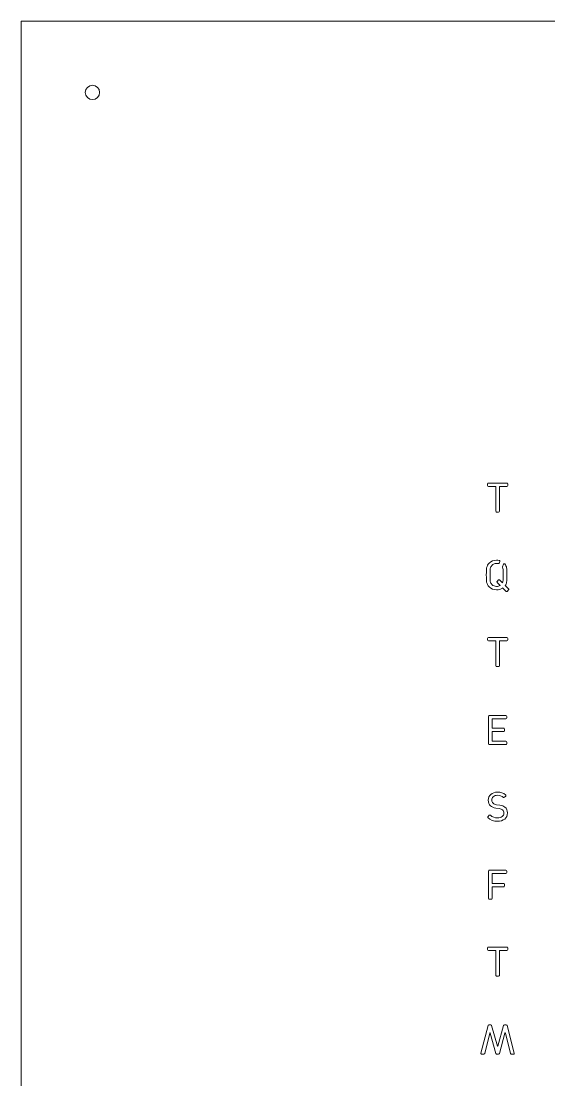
# Model space of a CAD drawing. Header units: millimetres. Extents: x -160 to 740, y -160 to 740.
# Drawn here: x -159.8 to 62.2, y 294.5 to 740.2 of the extents above; entities that cross this region are included whole.
import ezdxf

# ---------------------------------------------------------------- set-up
doc = ezdxf.new("R2010")
doc.units = ezdxf.units.MM
doc.header["$MEASUREMENT"] = 0
doc.layers.add('Layer 1', color=7, linetype='Continuous', lineweight=0)

msp = doc.modelspace()

# ---------------------------------------------------------------- linework, layer by layer
at = {"layer": 'Layer 1', "color": 18, "lineweight": 9, "true_color": 0x000000}
msp.add_lwpolyline([(740.16, -159.84), (-159.84, -159.84), (-159.84, 740.16), (740.16, 740.16)], close=True, dxfattribs=at)
msp.add_circle((-129.84, 710.16), 3, dxfattribs=at)
at = {"layer": 'Layer 1', "color": 250, "lineweight": 9, "true_color": 0x231f20}
for points, knots in [([(41.08, 533.48), (41.08, 533.48), (40.27, 533.48), (40.27, 533.48), (40.07, 533.48), (39.9, 533.65), (39.9, 533.85), (39.9, 533.85), (39.9, 544.23), (39.9, 544.23), (39.9, 544.29), (39.85, 544.33), (39.79, 544.33), (39.79, 544.33), (36.8, 544.33), (36.8, 544.33), (36.59, 544.33), (36.43, 544.5), (36.43, 544.7), (36.43, 544.7), (36.43, 545.38), (36.43, 545.38), (36.43, 545.58), (36.59, 545.74), (36.8, 545.74), (36.8, 545.74), (44.55, 545.74), (44.55, 545.74), (44.75, 545.74), (44.92, 545.58), (44.92, 545.38), (44.92, 545.38), (44.92, 544.7), (44.92, 544.7), (44.92, 544.5), (44.75, 544.33), (44.55, 544.33), (44.55, 544.33), (41.55, 544.33), (41.55, 544.33), (41.49, 544.33), (41.44, 544.29), (41.44, 544.23), (41.44, 544.23), (41.44, 533.85), (41.44, 533.85), (41.44, 533.65), (41.28, 533.48), (41.08, 533.48)], [0, 0, 0, 0, 1, 1, 1, 2, 2, 2, 3, 3, 3, 4, 4, 4, 5, 5, 5, 6, 6, 6, 7, 7, 7, 8, 8, 8, 9, 9, 9, 10, 10, 10, 11, 11, 11, 12, 12, 12, 13, 13, 13, 14, 14, 14, 15, 15, 15, 16, 16, 16, 16]), ([(44.48, 500.01), (44.41, 500.01), (44.33, 500.04), (44.27, 500.1), (44.27, 500.1), (42.83, 501.54), (42.83, 501.54), (42.82, 501.55), (42.8, 501.55), (42.79, 501.54), (42.07, 501.04), (41.22, 500.78), (40.27, 500.78), (39.02, 500.78), (37.96, 501.22), (37.1, 502.07), (36.57, 502.61), (36.22, 503.27), (36.07, 504.03), (35.98, 504.55), (35.93, 505.55), (35.93, 507.03), (35.93, 508.5), (35.98, 509.51), (36.07, 510.02), (36.22, 510.79), (36.57, 511.45), (37.1, 511.99), (37.96, 512.84), (39.02, 513.27), (40.27, 513.27), (40.65, 513.27), (41.01, 513.23), (41.36, 513.15), (41.44, 513.13), (41.51, 513.08), (41.55, 513), (41.59, 512.93), (41.6, 512.84), (41.57, 512.76), (41.57, 512.76), (41.27, 511.97), (41.27, 511.97), (41.21, 511.83), (41.07, 511.76), (40.92, 511.79), (40.71, 511.84), (40.5, 511.86), (40.27, 511.86), (39.49, 511.86), (38.82, 511.58), (38.29, 511.04), (37.95, 510.69), (37.72, 510.24), (37.61, 509.71), (37.53, 509.23), (37.48, 508.33), (37.48, 507.03), (37.48, 505.73), (37.53, 504.83), (37.61, 504.35), (37.72, 503.82), (37.95, 503.37), (38.29, 503.02), (38.82, 502.47), (39.49, 502.2), (40.27, 502.2), (40.81, 502.2), (41.3, 502.33), (41.73, 502.6), (41.73, 502.6), (41.82, 502.74), (41.82, 502.74), (41.82, 502.74), (41.73, 502.64), (41.73, 502.64), (41.73, 502.64), (40.48, 503.89), (40.48, 503.89), (40.36, 504.01), (40.36, 504.2), (40.48, 504.31), (40.48, 504.31), (41.11, 504.94), (41.11, 504.94), (41.22, 505.06), (41.41, 505.06), (41.52, 504.94), (41.52, 504.94), (42.7, 503.77), (42.7, 503.77), (42.73, 503.76), (42.74, 503.77), (42.75, 503.78), (42.83, 503.96), (42.89, 504.15), (42.93, 504.35), (43.02, 504.83), (43.06, 505.73), (43.06, 507.03), (43.06, 508.33), (43.02, 509.23), (42.93, 509.71), (42.89, 509.87), (42.85, 510.03), (42.78, 510.2), (42.75, 510.27), (42.75, 510.35), (42.77, 510.42), (42.77, 510.42), (43.22, 511.58), (43.22, 511.58), (43.26, 511.68), (43.34, 511.75), (43.45, 511.76), (43.55, 511.78), (43.66, 511.74), (43.73, 511.65), (44.1, 511.19), (44.35, 510.64), (44.47, 510.03), (44.56, 509.51), (44.61, 508.5), (44.61, 507.03), (44.61, 505.55), (44.56, 504.55), (44.47, 504.03), (44.37, 503.51), (44.17, 503.03), (43.89, 502.62), (43.88, 502.61), (43.88, 502.59), (43.89, 502.58), (43.89, 502.58), (45.32, 501.14), (45.32, 501.14), (45.38, 501.09), (45.41, 501.01), (45.41, 500.94), (45.41, 500.86), (45.38, 500.78), (45.32, 500.73), (45.32, 500.73), (44.69, 500.1), (44.69, 500.1), (44.63, 500.04), (44.56, 500.01), (44.48, 500.01)], [0, 0, 0, 0, 1, 1, 1, 2, 2, 2, 3, 3, 3, 4, 4, 4, 5, 5, 5, 6, 6, 6, 7, 7, 7, 8, 8, 8, 9, 9, 9, 10, 10, 10, 11, 11, 11, 12, 12, 12, 13, 13, 13, 14, 14, 14, 15, 15, 15, 16, 16, 16, 17, 17, 17, 18, 18, 18, 19, 19, 19, 20, 20, 20, 21, 21, 21, 22, 22, 22, 23, 23, 23, 24, 24, 24, 25, 25, 25, 26, 26, 26, 27, 27, 27, 28, 28, 28, 29, 29, 29, 30, 30, 30, 31, 31, 31, 32, 32, 32, 33, 33, 33, 34, 34, 34, 35, 35, 35, 36, 36, 36, 37, 37, 37, 38, 38, 38, 39, 39, 39, 40, 40, 40, 41, 41, 41, 42, 42, 42, 43, 43, 43, 44, 44, 44, 45, 45, 45, 46, 46, 46, 47, 47, 47, 48, 48, 48, 49, 49, 49, 49]), ([(41.08, 468.44), (41.08, 468.44), (40.27, 468.44), (40.27, 468.44), (40.07, 468.44), (39.9, 468.61), (39.9, 468.81), (39.9, 468.81), (39.9, 479.19), (39.9, 479.19), (39.9, 479.25), (39.85, 479.3), (39.79, 479.3), (39.79, 479.3), (36.8, 479.3), (36.8, 479.3), (36.59, 479.3), (36.43, 479.46), (36.43, 479.67), (36.43, 479.67), (36.43, 480.34), (36.43, 480.34), (36.43, 480.54), (36.59, 480.71), (36.8, 480.71), (36.8, 480.71), (44.55, 480.71), (44.55, 480.71), (44.75, 480.71), (44.92, 480.54), (44.92, 480.34), (44.92, 480.34), (44.92, 479.67), (44.92, 479.67), (44.92, 479.46), (44.75, 479.3), (44.55, 479.3), (44.55, 479.3), (41.55, 479.3), (41.55, 479.3), (41.49, 479.3), (41.44, 479.25), (41.44, 479.19), (41.44, 479.19), (41.44, 468.81), (41.44, 468.81), (41.44, 468.61), (41.28, 468.44), (41.08, 468.44)], [0, 0, 0, 0, 1, 1, 1, 2, 2, 2, 3, 3, 3, 4, 4, 4, 5, 5, 5, 6, 6, 6, 7, 7, 7, 8, 8, 8, 9, 9, 9, 10, 10, 10, 11, 11, 11, 12, 12, 12, 13, 13, 13, 14, 14, 14, 15, 15, 15, 16, 16, 16, 16]), ([(44.16, 435.61), (44.16, 435.61), (37.18, 435.61), (37.18, 435.61), (36.98, 435.61), (36.82, 435.78), (36.82, 435.98), (36.82, 435.98), (36.82, 447.5), (36.82, 447.5), (36.82, 447.71), (36.98, 447.87), (37.18, 447.87), (37.18, 447.87), (44.16, 447.87), (44.16, 447.87), (44.36, 447.87), (44.53, 447.71), (44.53, 447.5), (44.53, 447.5), (44.53, 446.83), (44.53, 446.83), (44.53, 446.63), (44.36, 446.46), (44.16, 446.46), (44.16, 446.46), (38.47, 446.46), (38.47, 446.46), (38.41, 446.46), (38.36, 446.42), (38.36, 446.36), (38.36, 446.36), (38.36, 442.6), (38.36, 442.6), (38.36, 442.54), (38.41, 442.5), (38.47, 442.5), (38.47, 442.5), (43.25, 442.5), (43.25, 442.5), (43.45, 442.5), (43.62, 442.33), (43.62, 442.13), (43.62, 442.13), (43.62, 441.46), (43.62, 441.46), (43.62, 441.25), (43.45, 441.09), (43.25, 441.09), (43.25, 441.09), (38.47, 441.09), (38.47, 441.09), (38.41, 441.09), (38.36, 441.04), (38.36, 440.98), (38.36, 440.98), (38.36, 437.13), (38.36, 437.13), (38.36, 437.07), (38.41, 437.02), (38.47, 437.02), (38.47, 437.02), (44.16, 437.02), (44.16, 437.02), (44.36, 437.02), (44.53, 436.85), (44.53, 436.65), (44.53, 436.65), (44.53, 435.98), (44.53, 435.98), (44.53, 435.78), (44.36, 435.61), (44.16, 435.61)], [0, 0, 0, 0, 1, 1, 1, 2, 2, 2, 3, 3, 3, 4, 4, 4, 5, 5, 5, 6, 6, 6, 7, 7, 7, 8, 8, 8, 9, 9, 9, 10, 10, 10, 11, 11, 11, 12, 12, 12, 13, 13, 13, 14, 14, 14, 15, 15, 15, 16, 16, 16, 17, 17, 17, 18, 18, 18, 19, 19, 19, 20, 20, 20, 21, 21, 21, 22, 22, 22, 23, 23, 23, 24, 24, 24, 24]), ([(40.6, 403.36), (39.01, 403.36), (37.68, 403.84), (36.65, 404.78), (36.57, 404.85), (36.53, 404.94), (36.53, 405.04), (36.53, 405.14), (36.57, 405.24), (36.64, 405.31), (36.64, 405.31), (37.17, 405.85), (37.17, 405.85), (37.31, 405.98), (37.53, 405.99), (37.68, 405.85), (38.48, 405.12), (39.48, 404.75), (40.64, 404.75), (41.47, 404.75), (42.12, 404.94), (42.6, 405.3), (43.06, 405.67), (43.29, 406.16), (43.29, 406.81), (43.29, 407.42), (43.12, 407.88), (42.77, 408.18), (42.49, 408.43), (42, 408.61), (41.3, 408.71), (41.3, 408.71), (39.92, 408.93), (39.92, 408.93), (38.96, 409.08), (38.21, 409.39), (37.68, 409.86), (37.06, 410.41), (36.74, 411.19), (36.74, 412.16), (36.74, 413.2), (37.1, 414.05), (37.81, 414.68), (38.51, 415.31), (39.47, 415.62), (40.65, 415.62), (41.97, 415.62), (43.11, 415.23), (44.06, 414.47), (44.14, 414.4), (44.19, 414.31), (44.19, 414.21), (44.2, 414.1), (44.16, 414), (44.08, 413.92), (44.08, 413.92), (43.6, 413.44), (43.6, 413.44), (43.47, 413.31), (43.26, 413.31), (43.11, 413.42), (42.43, 413.98), (41.58, 414.27), (40.6, 414.27), (39.87, 414.27), (39.29, 414.08), (38.87, 413.7), (38.45, 413.33), (38.25, 412.84), (38.25, 412.21), (38.25, 411.65), (38.42, 411.23), (38.75, 410.94), (39.1, 410.65), (39.6, 410.44), (40.26, 410.33), (40.26, 410.33), (41.55, 410.14), (41.55, 410.14), (42.53, 409.99), (43.28, 409.7), (43.77, 409.28), (44.46, 408.69), (44.81, 407.87), (44.81, 406.84), (44.81, 405.77), (44.42, 404.92), (43.66, 404.29), (42.89, 403.67), (41.87, 403.36), (40.6, 403.36)], [0, 0, 0, 0, 1, 1, 1, 2, 2, 2, 3, 3, 3, 4, 4, 4, 5, 5, 5, 6, 6, 6, 7, 7, 7, 8, 8, 8, 9, 9, 9, 10, 10, 10, 11, 11, 11, 12, 12, 12, 13, 13, 13, 14, 14, 14, 15, 15, 15, 16, 16, 16, 17, 17, 17, 18, 18, 18, 19, 19, 19, 20, 20, 20, 21, 21, 21, 22, 22, 22, 23, 23, 23, 24, 24, 24, 25, 25, 25, 26, 26, 26, 27, 27, 27, 28, 28, 28, 29, 29, 29, 30, 30, 30, 30]), ([(37.99, 370.5), (37.99, 370.5), (37.18, 370.5), (37.18, 370.5), (36.98, 370.5), (36.82, 370.66), (36.82, 370.87), (36.82, 370.87), (36.82, 382.39), (36.82, 382.39), (36.82, 382.59), (36.98, 382.76), (37.18, 382.76), (37.18, 382.76), (44.16, 382.76), (44.16, 382.76), (44.36, 382.76), (44.53, 382.59), (44.53, 382.39), (44.53, 382.39), (44.53, 381.72), (44.53, 381.72), (44.53, 381.52), (44.36, 381.35), (44.16, 381.35), (44.16, 381.35), (38.47, 381.35), (38.47, 381.35), (38.41, 381.35), (38.36, 381.3), (38.36, 381.25), (38.36, 381.25), (38.36, 377.3), (38.36, 377.3), (38.36, 377.25), (38.41, 377.2), (38.47, 377.2), (38.47, 377.2), (43.25, 377.2), (43.25, 377.2), (43.45, 377.2), (43.62, 377.03), (43.62, 376.83), (43.62, 376.83), (43.62, 376.16), (43.62, 376.16), (43.62, 375.95), (43.45, 375.79), (43.25, 375.79), (43.25, 375.79), (38.47, 375.79), (38.47, 375.79), (38.41, 375.79), (38.36, 375.74), (38.36, 375.68), (38.36, 375.68), (38.36, 370.87), (38.36, 370.87), (38.36, 370.66), (38.19, 370.5), (37.99, 370.5)], [0, 0, 0, 0, 1, 1, 1, 2, 2, 2, 3, 3, 3, 4, 4, 4, 5, 5, 5, 6, 6, 6, 7, 7, 7, 8, 8, 8, 9, 9, 9, 10, 10, 10, 11, 11, 11, 12, 12, 12, 13, 13, 13, 14, 14, 14, 15, 15, 15, 16, 16, 16, 17, 17, 17, 18, 18, 18, 19, 19, 19, 20, 20, 20, 20]), ([(41.08, 338.12), (41.08, 338.12), (40.27, 338.12), (40.27, 338.12), (40.07, 338.12), (39.9, 338.29), (39.9, 338.49), (39.9, 338.49), (39.9, 348.87), (39.9, 348.87), (39.9, 348.93), (39.85, 348.98), (39.79, 348.98), (39.79, 348.98), (36.8, 348.98), (36.8, 348.98), (36.59, 348.98), (36.43, 349.14), (36.43, 349.35), (36.43, 349.35), (36.43, 350.02), (36.43, 350.02), (36.43, 350.22), (36.59, 350.39), (36.8, 350.39), (36.8, 350.39), (44.55, 350.39), (44.55, 350.39), (44.75, 350.39), (44.92, 350.22), (44.92, 350.02), (44.92, 350.02), (44.92, 349.35), (44.92, 349.35), (44.92, 349.14), (44.75, 348.98), (44.55, 348.98), (44.55, 348.98), (41.55, 348.98), (41.55, 348.98), (41.49, 348.98), (41.44, 348.93), (41.44, 348.87), (41.44, 348.87), (41.44, 338.49), (41.44, 338.49), (41.44, 338.29), (41.28, 338.12), (41.08, 338.12)], [0, 0, 0, 0, 1, 1, 1, 2, 2, 2, 3, 3, 3, 4, 4, 4, 5, 5, 5, 6, 6, 6, 7, 7, 7, 8, 8, 8, 9, 9, 9, 10, 10, 10, 11, 11, 11, 12, 12, 12, 13, 13, 13, 14, 14, 14, 15, 15, 15, 16, 16, 16, 16]), ([(47.29, 305.33), (47.29, 305.33), (46.42, 305.33), (46.42, 305.33), (46.25, 305.33), (46.1, 305.44), (46.06, 305.61), (46.06, 305.61), (43.98, 314.21), (43.98, 314.21), (43.96, 314.28), (43.89, 314.29), (43.88, 314.29), (43.86, 314.29), (43.8, 314.28), (43.78, 314.21), (43.78, 314.21), (41.42, 305.6), (41.42, 305.6), (41.38, 305.44), (41.23, 305.33), (41.06, 305.33), (41.06, 305.33), (40.28, 305.33), (40.28, 305.33), (40.11, 305.33), (39.97, 305.44), (39.92, 305.6), (39.92, 305.6), (37.57, 314.21), (37.57, 314.21), (37.55, 314.28), (37.48, 314.29), (37.47, 314.29), (37.45, 314.29), (37.38, 314.28), (37.36, 314.21), (37.36, 314.21), (35.28, 305.61), (35.28, 305.61), (35.24, 305.44), (35.09, 305.33), (34.92, 305.33), (34.92, 305.33), (34.05, 305.33), (34.05, 305.33), (33.94, 305.33), (33.83, 305.38), (33.76, 305.47), (33.69, 305.56), (33.66, 305.68), (33.69, 305.79), (33.69, 305.79), (36.64, 317.31), (36.64, 317.31), (36.68, 317.48), (36.83, 317.59), (37, 317.59), (37, 317.59), (37.83, 317.59), (37.83, 317.59), (37.99, 317.59), (38.14, 317.48), (38.18, 317.32), (38.18, 317.32), (40.57, 308.71), (40.57, 308.71), (40.59, 308.64), (40.65, 308.64), (40.67, 308.64), (40.69, 308.64), (40.75, 308.64), (40.77, 308.71), (40.77, 308.71), (43.16, 317.32), (43.16, 317.32), (43.2, 317.48), (43.35, 317.59), (43.52, 317.59), (43.52, 317.59), (44.35, 317.59), (44.35, 317.59), (44.52, 317.59), (44.66, 317.48), (44.71, 317.31), (44.71, 317.31), (47.65, 305.79), (47.65, 305.79), (47.68, 305.68), (47.66, 305.56), (47.59, 305.47), (47.51, 305.38), (47.41, 305.33), (47.29, 305.33)], [0, 0, 0, 0, 1, 1, 1, 2, 2, 2, 3, 3, 3, 4, 4, 4, 5, 5, 5, 6, 6, 6, 7, 7, 7, 8, 8, 8, 9, 9, 9, 10, 10, 10, 11, 11, 11, 12, 12, 12, 13, 13, 13, 14, 14, 14, 15, 15, 15, 16, 16, 16, 17, 17, 17, 18, 18, 18, 19, 19, 19, 20, 20, 20, 21, 21, 21, 22, 22, 22, 23, 23, 23, 24, 24, 24, 25, 25, 25, 26, 26, 26, 27, 27, 27, 28, 28, 28, 29, 29, 29, 30, 30, 30, 31, 31, 31, 31])]:
    msp.add_open_spline(points, degree=3, knots=knots, dxfattribs=at)

doc.saveas('drawing.dxf')
